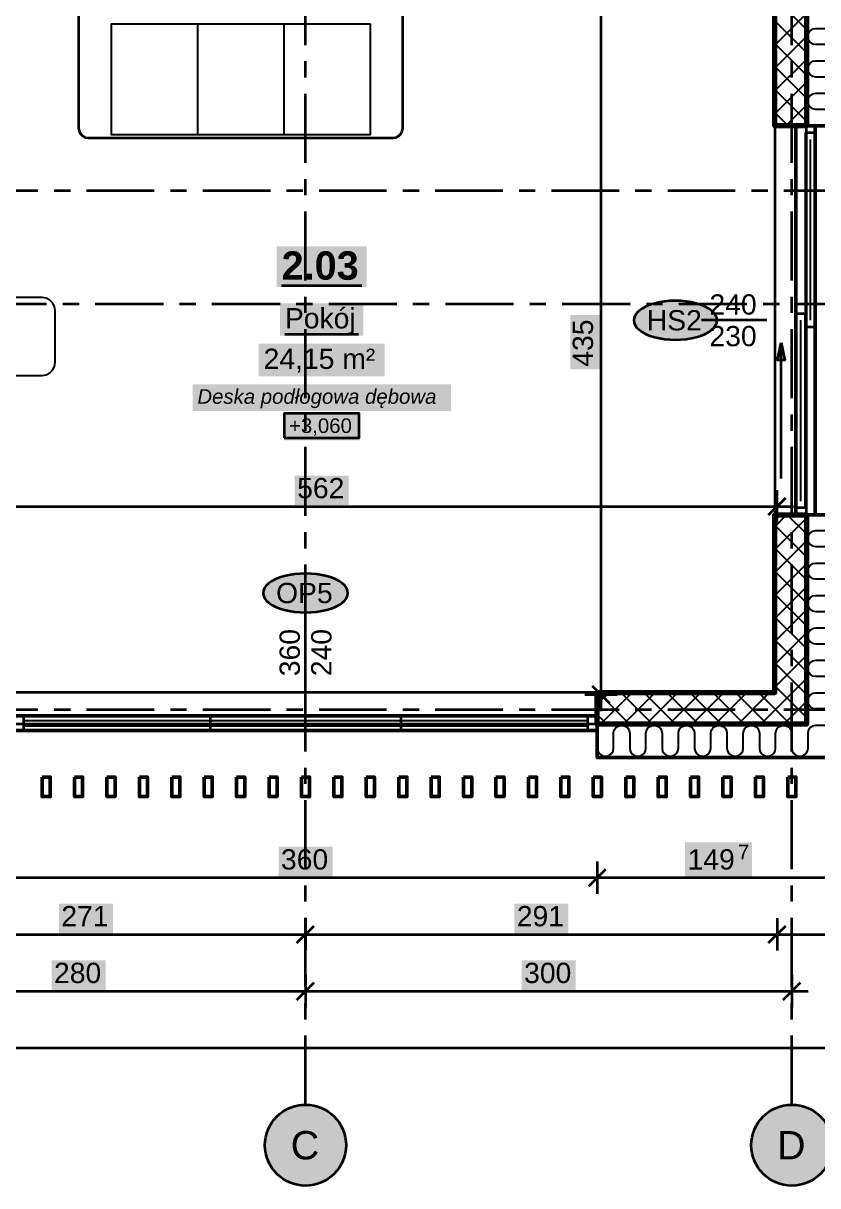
# Model space of a CAD drawing. Header units: metres. Extents: x -3.3 to 16.9, y -3.5 to 11.3.
# Drawn here: x 5.26 to 10.16, y -2.94 to 4.23 of the extents above; entities that cross this region are included whole.
import ezdxf

# ---------------------------------------------------------------- set-up
doc = ezdxf.new("R2010")
doc.units = ezdxf.units.M
doc.linetypes.add('PUNKTOWA', pattern=[10.5, 8.4, -1.05, 0, -1.05])
doc.linetypes.add('PUNKTOWA_KROTKA', pattern=[6.3, 4.2, -1.05, 0, -1.05])
for name, color, linetype, lineweight in [('A-DRZWI', 3, 'Continuous', 35), ('A-KRESKOWANIE', 8, 'Continuous', 18), ('A-MASKA', 7, 'Continuous', 18), ('A-MEBLE', 8, 'Continuous', 18), ('A-OKNA', 3, 'Continuous', 35), ('A-OPISY', 2, 'Continuous', 25), ('A-OSIE', 1, 'PUNKTOWA', 25), ('A-POMIESZCZENIA', 2, 'Continuous', 25), ('A-PRZEKROJE', 1, 'PUNKTOWA_KROTKA', 50), ('A-SCIANY-IZOL', 4, 'Continuous', 35), ('A-SCIANY-KONSTR', 7, 'Continuous', 50), ('A-WIDOK', 7, 'Continuous', 25), ('A-WYMIARY', 1, 'Continuous', 25)]:
    doc.layers.add(name, color=color, linetype=linetype, lineweight=lineweight)
doc.styles.add('PL_ARIAL', font='arial.ttf')
doc.styles.add('PL_ARIAL_B', font='arialbd.ttf')
doc.styles.add('PL_ARIAL_I', font='ariali.ttf')

msp = doc.modelspace()

# ---------------------------------------------------------------- hatches: boundary and pattern name
at = {"layer": 'A-DRZWI', "true_color": 0x000000}
msp.add_hatch(color=7, dxfattribs=at).paths.add_polyline_path([(9.935, 2.2607), (9.9579, 2.1532), (9.9121, 2.1532)])
at = {"layer": 'A-MASKA', "true_color": 0xffffff}
for points in [[(8.8159, 2.0984), (8.8159, 2.4316), (8.6334, 2.4316), (8.6334, 2.0984)], [(6.9334, 1.2601), (7.2666, 1.2601), (7.2666, 1.4426), (6.9334, 1.4426)], [(6.8334, -1.0295), (7.1666, -1.0295), (7.1666, -0.847), (6.8334, -0.847)], [(9.3418, -1.0295), (9.7552, -1.0295), (9.7552, -0.8195), (9.3418, -0.8195)], [(5.4784, -1.3795), (5.8116, -1.3795), (5.8116, -1.197), (5.4784, -1.197)], [(8.2884, -1.3795), (8.6216, -1.3795), (8.6216, -1.197), (8.2884, -1.197)], [(5.4334, -1.7295), (5.7666, -1.7295), (5.7666, -1.547), (5.4334, -1.547)], [(8.3334, -1.7295), (8.6666, -1.7295), (8.6666, -1.547), (8.3334, -1.547)]]:
    msp.add_hatch(color=7, dxfattribs=at).paths.add_polyline_path(points)
at = {"layer": 'A-OPISY', "true_color": 0xffffff}
for points in [[(9.5386, 2.4), (9.5364, 2.4157), (9.5299, 2.4311), (9.5191, 2.4459), (9.5042, 2.46), (9.4856, 2.4731), (9.4634, 2.4849), (9.4382, 2.4952), (9.4102, 2.5039), (9.3801, 2.5109), (9.3483, 2.5159), (9.3154, 2.519), (9.2819, 2.52), (9.2484, 2.519), (9.2154, 2.5159), (9.1836, 2.5109), (9.1535, 2.5039), (9.1256, 2.4952), (9.1004, 2.4849), (9.0782, 2.4731), (9.0596, 2.46), (9.0447, 2.4459), (9.0339, 2.4311), (9.0274, 2.4157), (9.0252, 2.4), (9.0274, 2.3843), (9.0339, 2.3689), (9.0447, 2.3541), (9.0596, 2.34), (9.0782, 2.3269), (9.1004, 2.3151), (9.1256, 2.3048), (9.1535, 2.2961), (9.1836, 2.2891), (9.2154, 2.2841), (9.2484, 2.281), (9.2819, 2.28), (9.3154, 2.281), (9.3483, 2.2841), (9.3801, 2.2891), (9.4102, 2.2961), (9.4382, 2.3048), (9.4634, 2.3151), (9.4856, 2.3269), (9.5042, 2.34), (9.5191, 2.3541), (9.5299, 2.3689), (9.5364, 2.3843)], [(7.2618, 0.7181), (7.2595, 0.7338), (7.2529, 0.7492), (7.2419, 0.764), (7.2267, 0.7781), (7.2077, 0.7912), (7.1851, 0.803), (7.1594, 0.8133), (7.1309, 0.822), (7.1002, 0.829), (7.0678, 0.834), (7.0342, 0.8371), (7, 0.8381), (6.9658, 0.8371), (6.9322, 0.834), (6.8998, 0.829), (6.8691, 0.822), (6.8406, 0.8133), (6.8149, 0.803), (6.7923, 0.7912), (6.7733, 0.7781), (6.7581, 0.764), (6.7471, 0.7492), (6.7405, 0.7338), (6.7382, 0.7181), (6.7405, 0.7025), (6.7471, 0.6871), (6.7581, 0.6722), (6.7733, 0.6581), (6.7923, 0.6451), (6.8149, 0.6333), (6.8406, 0.6229), (6.8691, 0.6142), (6.8998, 0.6073), (6.9322, 0.6022), (6.9658, 0.5991), (7, 0.5981), (7.0342, 0.5991), (7.0678, 0.6022), (7.1002, 0.6073), (7.1309, 0.6142), (7.1594, 0.6229), (7.1851, 0.6333), (7.2077, 0.6451), (7.2267, 0.6581), (7.2419, 0.6722), (7.2529, 0.6871), (7.2595, 0.7025)]]:
    msp.add_hatch(color=7, dxfattribs=at).paths.add_polyline_path(points)
at = {"layer": 'A-OSIE', "true_color": 0xffffff}
for points in [[(7.25, -2.687), (7.2479, -2.6544), (7.2415, -2.6223), (7.231, -2.5913), (7.2165, -2.562), (7.1983, -2.5348), (7.1768, -2.5102), (7.1522, -2.4887), (7.125, -2.4705), (7.0957, -2.456), (7.0647, -2.4455), (7.0326, -2.4391), (7, -2.437), (6.9674, -2.4391), (6.9353, -2.4455), (6.9043, -2.456), (6.875, -2.4705), (6.8478, -2.4887), (6.8232, -2.5102), (6.8017, -2.5348), (6.7835, -2.562), (6.769, -2.5913), (6.7585, -2.6223), (6.7521, -2.6544), (6.75, -2.687), (6.7521, -2.7196), (6.7585, -2.7517), (6.769, -2.7827), (6.7835, -2.812), (6.8017, -2.8392), (6.8232, -2.8638), (6.8478, -2.8853), (6.875, -2.9035), (6.9043, -2.918), (6.9353, -2.9285), (6.9674, -2.9349), (7, -2.937), (7.0326, -2.9349), (7.0647, -2.9285), (7.0957, -2.918), (7.125, -2.9035), (7.1522, -2.8853), (7.1768, -2.8638), (7.1983, -2.8392), (7.2165, -2.812), (7.231, -2.7827), (7.2415, -2.7517), (7.2479, -2.7196)], [(10.25, -2.687), (10.2479, -2.6544), (10.2415, -2.6223), (10.231, -2.5913), (10.2165, -2.562), (10.1983, -2.5348), (10.1768, -2.5102), (10.1522, -2.4887), (10.125, -2.4705), (10.0957, -2.456), (10.0647, -2.4455), (10.0326, -2.4391), (10, -2.437), (9.9674, -2.4391), (9.9353, -2.4455), (9.9043, -2.456), (9.875, -2.4705), (9.8478, -2.4887), (9.8232, -2.5102), (9.8017, -2.5348), (9.7835, -2.562), (9.769, -2.5913), (9.7585, -2.6223), (9.7521, -2.6544), (9.75, -2.687), (9.7521, -2.7196), (9.7585, -2.7517), (9.769, -2.7827), (9.7835, -2.812), (9.8017, -2.8392), (9.8232, -2.8638), (9.8478, -2.8853), (9.875, -2.9035), (9.9043, -2.918), (9.9353, -2.9285), (9.9674, -2.9349), (10, -2.937), (10.0326, -2.9349), (10.0647, -2.9285), (10.0957, -2.918), (10.125, -2.9035), (10.1522, -2.8853), (10.1768, -2.8638), (10.1983, -2.8392), (10.2165, -2.812), (10.231, -2.7827), (10.2415, -2.7517), (10.2479, -2.7196)]]:
    msp.add_hatch(color=7, dxfattribs=at).paths.add_polyline_path(points)
at = {"layer": 'A-POMIESZCZENIA', "true_color": 0xffffff}
for points in [[(6.8225, 2.605), (7.3775, 2.605), (7.3775, 2.855), (6.8225, 2.855)], [(6.8428, 2.305), (7.3572, 2.305), (7.3572, 2.505), (6.8428, 2.505)], [(6.7115, 2.055), (7.4885, 2.055), (7.4885, 2.255), (6.7115, 2.255)], [(6.3028, 1.84), (7.8972, 1.84), (7.8972, 2.005), (6.3028, 2.005)], [(6.8681, 1.66), (7.3319, 1.66), (7.3319, 1.825), (6.8681, 1.825)]]:
    msp.add_hatch(color=7, dxfattribs=at).paths.add_polyline_path(points)

# ---------------------------------------------------------------- linework, layer by layer
at = {"layer": 'A-DRZWI', "lineweight": 50, "ltscale": 0.05}
msp.add_lwpolyline([(10.025, 1.2), (10.025, 3.6), (10.145, 3.6), (10.145, 1.2)], close=True, dxfattribs=at)
at = {"layer": 'A-DRZWI', "lineweight": 35, "ltscale": 0.05}
for points in [[(10.145, 2.36), (10.145, 3.555), (10.085, 3.555), (10.085, 2.36)], [(10.085, 1.245), (10.085, 2.44), (10.025, 2.44), (10.025, 1.245)], [(9.935, 2.2607), (9.9579, 2.1532), (9.9121, 2.1532)]]:
    msp.add_lwpolyline(points, close=True, dxfattribs=at)
at = {"layer": 'A-DRZWI', "lineweight": 25, "ltscale": 0.05}
for points in [[(10.115, 2.4), (10.115, 3.515)], [(10.055, 1.285), (10.055, 2.4)]]:
    msp.add_lwpolyline(points, dxfattribs=at)
at = {"layer": 'A-DRZWI', "lineweight": 35, "ltscale": 0.05}
msp.add_lwpolyline([(9.935, 1.4242), (9.935, 2.2607)], dxfattribs=at)
at = {"layer": 'A-KRESKOWANIE', "lineweight": 25, "ltscale": 0.05}
for points in [[(10.09, 4.1936), (9.895, 4.3886)], [(9.895, 4.0967), (10.09, 4.2917)], [(10.09, 4.0521), (9.895, 4.2471)], [(10.2395, 4.1), (10.1475, 4.1), (10.1304, 4.103), (10.1154, 4.1117), (10.1042, 4.125), (10.0983, 4.1413), (10.0983, 4.1587), (10.1042, 4.175), (10.1154, 4.1883), (10.1304, 4.197), (10.1475, 4.2), (10.2395, 4.2)], [(9.895, 3.9553), (10.09, 4.1503)], [(10.09, 3.9107), (9.895, 4.1057)], [(9.895, 3.8139), (10.09, 4.0089)], [(10.09, 3.7693), (9.895, 3.9643)], [(10.2395, 3.9), (10.1475, 3.9), (10.1304, 3.903), (10.1154, 3.9117), (10.1042, 3.925), (10.0983, 3.9413), (10.0983, 3.9587), (10.1042, 3.975), (10.1154, 3.9883), (10.1304, 3.997), (10.1475, 4), (10.2395, 4)], [(9.895, 3.6725), (10.09, 3.8675)], [(10.09, 3.6279), (9.895, 3.8229)], [(10.2395, 3.7), (10.1475, 3.7), (10.1304, 3.703), (10.1154, 3.7117), (10.1042, 3.725), (10.0983, 3.7413), (10.0983, 3.7587), (10.1042, 3.775), (10.1154, 3.7883), (10.1304, 3.797), (10.1475, 3.8), (10.1475, 3.8), (10.2395, 3.8)], [(9.9765, 3.6), (9.895, 3.6815)], [(9.964, 3.6), (10.09, 3.726)], [(9.895, 1.1269), (9.9681, 1.2)], [(9.895, 0.9855), (10.09, 1.1805)], [(10.09, 1.0823), (9.9723, 1.2)], [(10.09, 0.9409), (9.895, 1.1359)], [(10.2395, 1.003), (10.1475, 1.003), (10.1304, 1.006), (10.1154, 1.0147), (10.1042, 1.028), (10.0983, 1.0443), (10.0983, 1.0617), (10.1042, 1.078), (10.1154, 1.0913), (10.1304, 1.1), (10.1475, 1.103), (10.1475, 1.103), (10.2395, 1.103)], [(9.895, 0.844), (10.09, 1.039)], [(10.09, 0.7994), (9.895, 0.9944)], [(9.895, 0.7026), (10.09, 0.8976)], [(10.2395, 0.803), (10.1475, 0.803), (10.1304, 0.806), (10.1154, 0.8147), (10.1042, 0.828), (10.0983, 0.8443), (10.0983, 0.8617), (10.1042, 0.878), (10.1154, 0.8913), (10.1304, 0.9), (10.1475, 0.903), (10.2395, 0.903)], [(10.09, 0.658), (9.895, 0.853)], [(9.895, 0.5612), (10.09, 0.7562)], [(10.09, 0.5166), (9.895, 0.7116)], [(10.2395, 0.603), (10.1475, 0.603), (10.1304, 0.606), (10.1154, 0.6147), (10.1042, 0.628), (10.0983, 0.6443), (10.0983, 0.6617), (10.1042, 0.678), (10.1154, 0.6913), (10.1304, 0.7), (10.1475, 0.703), (10.2395, 0.703)], [(9.895, 0.4198), (10.09, 0.6148)], [(10.09, 0.3752), (9.895, 0.5702)], [(10.2395, 0.403), (10.1475, 0.403), (10.1304, 0.406), (10.1154, 0.4147), (10.1042, 0.428), (10.0983, 0.4443), (10.0983, 0.4617), (10.1042, 0.478), (10.1154, 0.4913), (10.1304, 0.5), (10.1475, 0.503), (10.2395, 0.503)], [(9.895, 0.2783), (10.09, 0.4733)], [(10.09, 0.2338), (9.895, 0.4288)], [(9.895, 0.1369), (10.09, 0.3319)], [(10.09, 0.0923), (9.895, 0.2873)], [(10.2395, 0.203), (10.1475, 0.203), (10.1475, 0.203), (10.1304, 0.206), (10.1154, 0.2147), (10.1042, 0.228), (10.0983, 0.2443), (10.0983, 0.2617), (10.1042, 0.278), (10.1154, 0.2913), (10.1304, 0.3), (10.1475, 0.303), (10.2395, 0.303)], [(9.9509, 0.09), (9.895, 0.1459)], [(9.9895, 0.09), (10.09, 0.1905)], [(8.8, 0.0319), (8.8731, 0.105)], [(8.9995, -0.09), (8.8045, 0.105)], [(8.8195, -0.09), (9.0145, 0.105)], [(9.141, -0.09), (8.946, 0.105)], [(8.961, -0.09), (9.156, 0.105)], [(9.2824, -0.09), (9.0874, 0.105)], [(9.1024, -0.09), (9.2974, 0.105)], [(9.4238, -0.09), (9.2288, 0.105)], [(9.2438, -0.09), (9.4388, 0.105)], [(9.5652, -0.09), (9.3702, 0.105)], [(9.3852, -0.09), (9.5802, 0.105)], [(9.7067, -0.09), (9.5117, 0.105)], [(9.5267, -0.09), (9.7217, 0.105)], [(9.8481, -0.09), (9.6531, 0.105)], [(9.6681, -0.09), (9.8631, 0.105)], [(9.9895, -0.09), (9.7945, 0.105)], [(9.8095, -0.09), (9.9895, 0.09)], [(10.09, -0.0491), (9.9509, 0.09)], [(10.2395, 0.003), (10.1475, 0.003), (10.1304, 0.006), (10.1154, 0.0147), (10.1042, 0.028), (10.0983, 0.0443), (10.0983, 0.0617), (10.1042, 0.078), (10.1154, 0.0913), (10.1304, 0.1), (10.1475, 0.103), (10.2395, 0.103)], [(9.9509, -0.09), (10.09, 0.0491)], [(8.8581, -0.09), (8.8, -0.0319)], [(8.8, -0.2395), (8.803, -0.2566), (8.8117, -0.2716), (8.825, -0.2828), (8.8413, -0.2887), (8.8587, -0.2887), (8.875, -0.2828), (8.8883, -0.2716), (8.897, -0.2566), (8.9, -0.2395), (8.9, -0.2395), (8.9, -0.1475), (8.9, -0.1475), (8.903, -0.1304), (8.9117, -0.1154), (8.925, -0.1042), (8.9413, -0.0983), (8.9587, -0.0983), (8.975, -0.1042), (8.9883, -0.1154), (8.997, -0.1304), (9, -0.1475), (9, -0.2395), (9.003, -0.2566), (9.0117, -0.2716), (9.025, -0.2828), (9.0413, -0.2887), (9.0587, -0.2887), (9.075, -0.2828), (9.0883, -0.2716), (9.097, -0.2566), (9.1, -0.2395), (9.1, -0.2395), (9.1, -0.1475), (9.1, -0.1475), (9.103, -0.1304), (9.1117, -0.1154), (9.125, -0.1042), (9.1413, -0.0983), (9.1587, -0.0983), (9.175, -0.1042), (9.1883, -0.1154), (9.197, -0.1304), (9.2, -0.1475), (9.2, -0.2395), (9.203, -0.2566), (9.2117, -0.2716), (9.225, -0.2828), (9.2413, -0.2887), (9.2587, -0.2887), (9.275, -0.2828), (9.2883, -0.2716), (9.297, -0.2566), (9.3, -0.2395), (9.3, -0.2395), (9.3, -0.1475), (9.3, -0.1475), (9.303, -0.1304), (9.3117, -0.1154), (9.325, -0.1042), (9.3413, -0.0983), (9.3587, -0.0983), (9.375, -0.1042), (9.3883, -0.1154), (9.397, -0.1304), (9.4, -0.1475), (9.4, -0.2395), (9.403, -0.2566), (9.4117, -0.2716), (9.425, -0.2828), (9.4413, -0.2887), (9.4587, -0.2887), (9.475, -0.2828), (9.4883, -0.2716), (9.497, -0.2566), (9.5, -0.2395), (9.5, -0.2395), (9.5, -0.1475), (9.5, -0.1475), (9.503, -0.1304), (9.5117, -0.1154), (9.525, -0.1042), (9.5413, -0.0983), (9.5587, -0.0983), (9.575, -0.1042), (9.5883, -0.1154), (9.597, -0.1304), (9.6, -0.1475), (9.6, -0.2395), (9.603, -0.2566), (9.6117, -0.2716), (9.625, -0.2828), (9.6413, -0.2887), (9.6587, -0.2887), (9.675, -0.2828), (9.6883, -0.2716), (9.697, -0.2566), (9.7, -0.2395), (9.7, -0.2395), (9.7, -0.1475), (9.7, -0.1475), (9.703, -0.1304), (9.7117, -0.1154), (9.725, -0.1042), (9.7413, -0.0983), (9.7587, -0.0983), (9.775, -0.1042), (9.7883, -0.1154), (9.797, -0.1304), (9.8, -0.1475), (9.8, -0.2395), (9.803, -0.2566), (9.8117, -0.2716), (9.825, -0.2828), (9.8413, -0.2887), (9.8587, -0.2887), (9.875, -0.2828), (9.8883, -0.2716), (9.897, -0.2566), (9.9, -0.2395), (9.9, -0.2395), (9.9, -0.1475), (9.9, -0.1475), (9.903, -0.1304), (9.9117, -0.1154), (9.925, -0.1042), (9.9413, -0.0983), (9.9587, -0.0983), (9.975, -0.1042), (9.9883, -0.1154), (9.997, -0.1304), (10, -0.1475), (10, -0.2395), (10.003, -0.2566), (10.0117, -0.2716), (10.025, -0.2828), (10.0413, -0.2887), (10.0587, -0.2887), (10.075, -0.2828), (10.0883, -0.2716), (10.097, -0.2566), (10.1, -0.2395), (10.1, -0.2395), (10.1, -0.1475), (10.1, -0.1475), (10.103, -0.1304), (10.1117, -0.1154), (10.1137, -0.1137)], [(10.1123, -0.1123), (10.1154, -0.1087), (10.1304, -0.1), (10.1475, -0.097), (10.1475, -0.097), (10.2395, -0.097)], [(8.8, -0.1475), (8.8, -0.1475), (8.8, -0.1475)], [(8.8, -0.1475), (8.8, -0.2395)]]:
    msp.add_lwpolyline(points, dxfattribs=at)
at = {"layer": 'A-MEBLE', "lineweight": 35, "ltscale": 0.05}
msp.add_lwpolyline([(5.66, 4.425), (5.6415, 4.4221), (5.6247, 4.4135), (5.6115, 4.4003), (5.6029, 4.3835), (5.6, 4.365), (5.6, 3.585), (5.6029, 3.5665), (5.6115, 3.5497), (5.6247, 3.5365), (5.6415, 3.5279), (5.66, 3.525), (7.54, 3.525), (7.5585, 3.5279), (7.5753, 3.5365), (7.5885, 3.5497), (7.5971, 3.5665), (7.6, 3.585), (7.6, 4.365), (7.5971, 4.3835), (7.5885, 4.4003), (7.5753, 4.4135), (7.5585, 4.4221), (7.54, 4.425)], close=True, dxfattribs=at)
at = {"layer": 'A-MEBLE', "lineweight": 25, "ltscale": 0.05}
for points in [[(7.4, 4.225), (5.8, 4.225), (5.8, 3.545), (7.4, 3.545)], [(5.455, 2.46), (5.4511, 2.4847), (5.4397, 2.507), (5.422, 2.5247), (5.3997, 2.5361), (5.375, 2.54), (5.075, 2.54), (5.0503, 2.5361), (5.028, 2.5247), (5.0103, 2.507), (4.9989, 2.4847), (4.995, 2.46), (4.995, 2.14), (4.9989, 2.1153), (5.0103, 2.093), (5.028, 2.0753), (5.0503, 2.0639), (5.075, 2.06), (5.375, 2.06), (5.3997, 2.0639), (5.422, 2.0753), (5.4397, 2.093), (5.4511, 2.1153), (5.455, 2.14)]]:
    msp.add_lwpolyline(points, close=True, dxfattribs=at)
for points in [[(6.3333, 4.225), (6.3333, 3.545)], [(6.8667, 4.225), (6.8667, 3.545)]]:
    msp.add_lwpolyline(points, dxfattribs=at)
at = {"layer": 'A-OKNA', "lineweight": 50, "ltscale": 0.05}
msp.add_lwpolyline([(5.2, -0.04), (8.8, -0.04), (8.8, -0.13), (5.2, -0.13)], close=True, dxfattribs=at)
at = {"layer": 'A-OKNA', "lineweight": 35, "ltscale": 0.05}
for points in [[(5.26, -0.04), (5.26, -0.13)], [(6.4125, -0.04), (6.4125, -0.13)], [(7.5875, -0.04), (7.5875, -0.13)], [(8.74, -0.04), (8.74, -0.13)]]:
    msp.add_lwpolyline(points, dxfattribs=at)
at = {"layer": 'A-OKNA', "lineweight": 25, "ltscale": 0.05}
for points in [[(5.26, -0.0688), (8.74, -0.0688)], [(5.26, -0.1012), (8.74, -0.1012)]]:
    msp.add_lwpolyline(points, dxfattribs=at)
at = {"layer": 'A-OPISY', "lineweight": 35, "ltscale": 0.05}
for points in [[(9.5386, 2.4), (9.5364, 2.4157), (9.5299, 2.4311), (9.5191, 2.4459), (9.5042, 2.46), (9.4856, 2.4731), (9.4634, 2.4849), (9.4382, 2.4952), (9.4102, 2.5039), (9.3801, 2.5109), (9.3483, 2.5159), (9.3154, 2.519), (9.2819, 2.52), (9.2484, 2.519), (9.2154, 2.5159), (9.1836, 2.5109), (9.1535, 2.5039), (9.1256, 2.4952), (9.1004, 2.4849), (9.0782, 2.4731), (9.0596, 2.46), (9.0447, 2.4459), (9.0339, 2.4311), (9.0274, 2.4157), (9.0252, 2.4), (9.0274, 2.3843), (9.0339, 2.3689), (9.0447, 2.3541), (9.0596, 2.34), (9.0782, 2.3269), (9.1004, 2.3151), (9.1256, 2.3048), (9.1535, 2.2961), (9.1836, 2.2891), (9.2154, 2.2841), (9.2484, 2.281), (9.2819, 2.28), (9.3154, 2.281), (9.3483, 2.2841), (9.3801, 2.2891), (9.4102, 2.2961), (9.4382, 2.3048), (9.4634, 2.3151), (9.4856, 2.3269), (9.5042, 2.34), (9.5191, 2.3541), (9.5299, 2.3689), (9.5364, 2.3843)], [(7.2618, 0.7181), (7.2595, 0.7338), (7.2529, 0.7492), (7.2419, 0.764), (7.2267, 0.7781), (7.2077, 0.7912), (7.1851, 0.803), (7.1594, 0.8133), (7.1309, 0.822), (7.1002, 0.829), (7.0678, 0.834), (7.0342, 0.8371), (7, 0.8381), (6.9658, 0.8371), (6.9322, 0.834), (6.8998, 0.829), (6.8691, 0.822), (6.8406, 0.8133), (6.8149, 0.803), (6.7923, 0.7912), (6.7733, 0.7781), (6.7581, 0.764), (6.7471, 0.7492), (6.7405, 0.7338), (6.7382, 0.7181), (6.7405, 0.7025), (6.7471, 0.6871), (6.7581, 0.6722), (6.7733, 0.6581), (6.7923, 0.6451), (6.8149, 0.6333), (6.8406, 0.6229), (6.8691, 0.6142), (6.8998, 0.6073), (6.9322, 0.6022), (6.9658, 0.5991), (7, 0.5981), (7.0342, 0.5991), (7.0678, 0.6022), (7.1002, 0.6073), (7.1309, 0.6142), (7.1594, 0.6229), (7.1851, 0.6333), (7.2077, 0.6451), (7.2267, 0.6581), (7.2419, 0.6722), (7.2529, 0.6871), (7.2595, 0.7025)]]:
    msp.add_lwpolyline(points, close=True, dxfattribs=at)
at = {"layer": 'A-OSIE', "linetype": 'PUNKTOWA', "lineweight": 35, "ltscale": 0.050716, "flags": 128}
for points in [[(7, -2.437), (7, 10.237)], [(10, -2.437), (10, 10.237)]]:
    msp.add_lwpolyline(points, dxfattribs=at)
at = {"layer": 'A-OSIE', "linetype": 'PUNKTOWA', "lineweight": 35, "ltscale": 0.049636, "flags": 128}
for points in [[(-2.237, 3.2), (15.9, 3.2)], [(-2.237, 0), (15.9, 0)]]:
    msp.add_lwpolyline(points, dxfattribs=at)
at = {"layer": 'A-OSIE', "linetype": 'Continuous', "lineweight": 35, "ltscale": 0.05}
for centre in [(7, -2.687), (10, -2.687)]:
    msp.add_circle(centre, 0.25, dxfattribs=at)
at = {"layer": 'A-POMIESZCZENIA', "lineweight": 35, "ltscale": 0.05}
for points in [[(6.8525, 2.615), (7.3475, 2.615)], [(6.8728, 2.315), (7.3272, 2.315)]]:
    msp.add_lwpolyline(points, dxfattribs=at)
msp.add_lwpolyline([(6.8681, 1.675), (7.3319, 1.675), (7.3319, 1.825), (6.8681, 1.825)], close=True, dxfattribs=at)
at = {"layer": 'A-PRZEKROJE', "linetype": 'PUNKTOWA', "lineweight": 35, "ltscale": 0.05, "flags": 128}
msp.add_lwpolyline([(-2.937, 2.5007), (16.6, 2.5007)], dxfattribs=at)
at = {"layer": 'A-SCIANY-IZOL', "lineweight": 50, "ltscale": 0.05}
for points in [[(10.297, 3.6), (10.09, 3.6), (10.09, 3.6), (10.09, 3.6), (10.09, 8.09)], [(10.297, -0.297), (8.8, -0.297), (8.8, -0.297), (8.8, -0.297), (8.8, -0.297), (8.8, -0.09), (8.8, -0.09), (8.8, -0.09), (8.8, -0.09), (10.09, -0.09), (10.09, -0.09), (10.09, -0.09), (10.09, -0.09), (10.09, -0.09), (10.09, -0.09), (10.09, -0.09), (10.09, -0.09), (10.09, -0.09), (10.09, -0.09), (10.09, -0.09), (10.09, -0.09), (10.09, -0.09), (10.09, -0.09), (10.09, -0.09), (10.09, -0.09), (10.09, -0.09), (10.09, 1.2), (10.09, 1.2), (10.09, 1.2), (10.297, 1.2)]]:
    msp.add_lwpolyline(points, dxfattribs=at)
at = {"layer": 'A-SCIANY-KONSTR', "lineweight": 70, "ltscale": 0.05}
msp.add_lwpolyline([(10.09, 8.09), (10.09, 3.6), (10.09, 3.6), (10.09, 3.6), (10.09, 3.6), (10.09, 3.6), (9.895, 3.6), (9.895, 3.6), (9.895, 3.6), (9.895, 3.6), (9.895, 4.44)], dxfattribs=at)
msp.add_lwpolyline([(8.8, 0.105), (8.8, 0.105), (9.895, 0.105), (9.895, 0.105), (9.895, 0.105), (9.895, 0.105), (9.895, 0.105), (9.895, 0.105), (9.895, 0.105), (9.895, 0.105), (9.895, 0.105), (9.895, 0.105), (9.895, 0.105), (9.895, 0.105), (9.895, 0.105), (9.895, 0.105), (9.895, 0.105), (9.895, 0.105), (9.895, 0.105), (9.895, 1.2), (9.895, 1.2), (9.895, 1.2), (9.895, 1.2), (9.895, 1.2), (10.09, 1.2), (10.09, 1.2), (10.09, 1.2), (10.09, 1.2), (10.09, -0.09), (10.09, -0.09), (10.09, -0.09), (10.09, -0.09), (8.8, -0.09), (8.8, -0.09), (8.8, -0.09), (8.8, -0.09), (8.8, 0.105), (8.8, 0.105)], close=True, dxfattribs=at)
at = {"layer": 'A-SCIANY-KONSTR', "lineweight": 50, "ltscale": 0.05}
for points in [[(5.375, -0.417), (5.375, -0.537), (5.425, -0.537), (5.425, -0.417)], [(5.575, -0.417), (5.575, -0.537), (5.625, -0.537), (5.625, -0.417)], [(5.775, -0.417), (5.775, -0.537), (5.825, -0.537), (5.825, -0.417)], [(5.975, -0.417), (5.975, -0.537), (6.025, -0.537), (6.025, -0.417)], [(6.175, -0.417), (6.175, -0.537), (6.225, -0.537), (6.225, -0.417)], [(6.375, -0.417), (6.375, -0.537), (6.425, -0.537), (6.425, -0.417)], [(6.575, -0.417), (6.575, -0.537), (6.625, -0.537), (6.625, -0.417)], [(6.775, -0.417), (6.775, -0.537), (6.825, -0.537), (6.825, -0.417)], [(6.975, -0.417), (6.975, -0.537), (7.025, -0.537), (7.025, -0.417)], [(7.175, -0.417), (7.175, -0.537), (7.225, -0.537), (7.225, -0.417)], [(7.375, -0.417), (7.375, -0.537), (7.425, -0.537), (7.425, -0.417)], [(7.575, -0.417), (7.575, -0.537), (7.625, -0.537), (7.625, -0.417)], [(7.775, -0.417), (7.775, -0.537), (7.825, -0.537), (7.825, -0.417)], [(7.975, -0.417), (7.975, -0.537), (8.025, -0.537), (8.025, -0.417)], [(8.175, -0.417), (8.175, -0.537), (8.225, -0.537), (8.225, -0.417)], [(8.375, -0.417), (8.375, -0.537), (8.425, -0.537), (8.425, -0.417)], [(8.575, -0.417), (8.575, -0.537), (8.625, -0.537), (8.625, -0.417)], [(8.775, -0.417), (8.775, -0.537), (8.825, -0.537), (8.825, -0.417)], [(8.975, -0.417), (8.975, -0.537), (9.025, -0.537), (9.025, -0.417)], [(9.175, -0.417), (9.175, -0.537), (9.225, -0.537), (9.225, -0.417)], [(9.375, -0.417), (9.375, -0.537), (9.425, -0.537), (9.425, -0.417)], [(9.575, -0.417), (9.575, -0.537), (9.625, -0.537), (9.625, -0.417)], [(9.775, -0.417), (9.775, -0.537), (9.825, -0.537), (9.825, -0.417)], [(9.975, -0.417), (9.975, -0.537), (10.025, -0.537), (10.025, -0.417)]]:
    msp.add_lwpolyline(points, close=True, dxfattribs=at)
at = {"layer": 'A-WIDOK', "lineweight": 35, "ltscale": 0.05}
for points in [[(9.895, 3.5995), (9.895, 1.2005)], [(10.09, 1.2005), (10.09, 3.5995)], [(8.7995, 0.105), (5.2005, 0.105)], [(8.7995, -0.09), (5.2005, -0.09)]]:
    msp.add_lwpolyline(points, dxfattribs=at)
at = {"layer": 'A-WYMIARY', "lineweight": 35, "ltscale": 0.05}
for points in [[(8.8234, -0.01), (8.8234, 8.01)], [(9.845, 2.4), (9.4419, 2.4)], [(9.857, 1.1996), (9.963, 1.3056)], [(9.91, 1.1526), (9.91, 1.3526)], [(-0.01, 1.2526), (10.01, 1.2526)], [(7, 0.155), (7, 0.5581)], [(8.9234, 0.09), (8.7234, 0.09)], [(8.8764, 0.037), (8.7704, 0.143)], [(8.747, -1.09), (8.853, -0.984)], [(8.8, -0.937), (8.8, -1.137)], [(-0.397, -1.037), (10.397, -1.037)], [(7, -1.287), (7, -1.487)], [(9.91, -1.287), (9.91, -1.487)], [(6.947, -1.44), (7.053, -1.334)], [(9.857, -1.44), (9.963, -1.334)], [(-0.397, -1.387), (10.397, -1.387)], [(7, -1.637), (7, -1.837)], [(10, -1.637), (10, -1.837)], [(6.947, -1.79), (7.053, -1.684)], [(9.947, -1.79), (10.053, -1.684)], [(-0.1, -1.737), (10.1, -1.737)], [(-0.397, -2.087), (10.397, -2.087)]]:
    msp.add_lwpolyline(points, dxfattribs=at)

# ---------------------------------------------------------------- texts
at = {"layer": 'A-OPISY', "style": 'PL_ARIAL'}
for s, p in [('HS2', (9.1052, 2.3375)), ('OP5', (6.8182, 0.6556))]:
    msp.add_text(s, height=0.125, dxfattribs=at).set_placement(p)
at = {"layer": 'A-OSIE', "style": 'PL_ARIAL'}
for s, p in [('C', (6.9081, -2.7745)), ('D', (9.9081, -2.7745))]:
    msp.add_text(s, height=0.175, dxfattribs=at).set_placement(p)
at = {"layer": 'A-POMIESZCZENIA'}
for s, height, style, p in [('2.03', 0.175, 'PL_ARIAL_B', (6.8525, 2.65)), ('Pokój', 0.125, 'PL_ARIAL', (6.8728, 2.35)), ('24,15 m²', 0.125, 'PL_ARIAL', (6.7415, 2.1)), ('Deska podłogowa dębowa', 0.09, 'PL_ARIAL_I', (6.3328, 1.885)), ('+3,060', 0.09, 'PL_ARIAL', (6.8981, 1.705))]:
    msp.add_text(s, height=height, dxfattribs=dict(at, style=style)).set_placement(p)
at = {"layer": 'A-WYMIARY', "style": 'PL_ARIAL'}
for s, height, p in [('240', 0.125, (9.4919, 2.435)), ('230', 0.125, (9.4919, 2.24)), ('562', 0.125, (6.9484, 1.3026)), ('360', 0.125, (6.8484, -0.987)), ('149', 0.125, (9.3568, -0.987)), ('7', 0.09, (9.6674, -0.9245)), ('271', 0.125, (5.4934, -1.337)), ('291', 0.125, (8.3034, -1.337)), ('280', 0.125, (5.4484, -1.687)), ('300', 0.125, (8.3484, -1.687))]:
    msp.add_text(s, height=height, dxfattribs=at).set_placement(p)
for s, p in [('435', (8.7734, 2.1134)), ('360', (6.965, 0.205)), ('240', (7.16, 0.205))]:
    msp.add_text(s, height=0.125, rotation=90, dxfattribs=at).set_placement(p)

doc.saveas('drawing.dxf')
